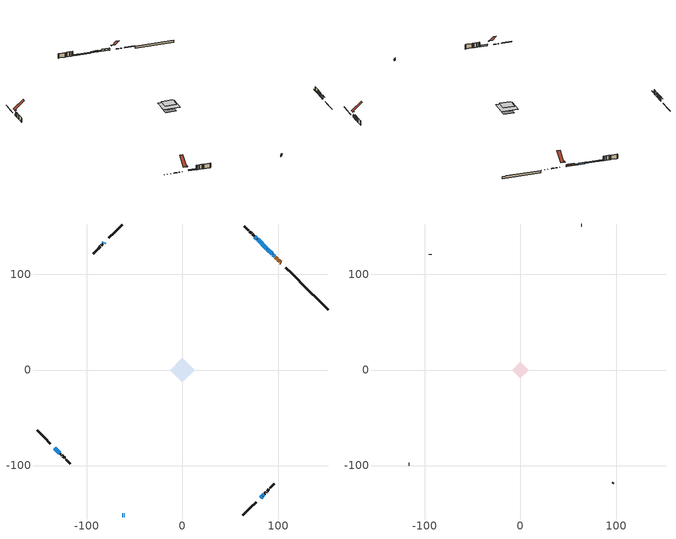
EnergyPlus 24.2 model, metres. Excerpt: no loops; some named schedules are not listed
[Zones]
conditioned space
 floor adiabatic (AdiabaticFloorConstruction): -12.71,0 0,12.71 12.71,0 0,-12.71 z3.21
 floor foundation (Slab1 construction): -8.12,0 0,8.12 8.12,0 0,-8.12 z-1.52
 floor foundation (Slab2 construction): -4.34,0 0,4.34 4.34,0 0,-4.34 z0
 wall outside (RimJoist1 construction): 63.08,-152.28 70.42,-144.94 / -152.28,-63.08 -144.94,-70.42 / -63.08,152.28 -70.42,144.94 / 122.13,93.22 114.79,100.57 z0.77:1.07
 wall outside (RimJoist2 construction): 71.08,-144.28 77.12,-138.23 / -144.28,-71.08 -138.23,-77.12 / -71.08,144.28 -77.12,138.23 / 114.13,101.22 108.09,107.27 z0.77:1.07
 wall outside (AdiabaticWallConstruction 1): 103.35,112 102.41,112.95 / 101.75,113.6 99.76,115.6 / 99.1,116.25 97.11,118.25 z0.77:2.8
 wall outside (AdiabaticWallConstruction): -63.08,-152.28 -61.96,-152.28 z0.77:2.4; 96.45,118.91 94.58,120.77 / 93.93,121.43 88.9,126.45 / 88.25,127.11 78.54,136.81 / -81.86,133.5 -82.57,132.78 / 81.86,-133.5 83.29,-132.06 / 77.89,137.47 75.73,139.63 / -133.5,-81.86 -128.48,-86.88 z0.77:1.99; -61.03,-152.28 -60.47,-152.28 z0.77:1.69; 83.95,-131.41 85.1,-130.26 z0.77:1.28
 wall outside (Wall1 construction): 85.76,-129.6 86.35,-129.01 / -127.82,-87.54 -127.23,-88.13 / -83.23,132.13 -83.82,131.53 / 75.07,140.28 74.48,140.87 z0.77:5.65
 wall outside (Wall2 construction): 87.01,-128.35 87.8,-127.56 / -126.57,-88.79 -125.78,-89.58 / -84.48,130.88 -85.27,130.08 / 73.82,141.53 73.03,142.32 z0.77:5.65
 wall outside (Wall3 construction): 88.45,-126.9 90.3,-125.06 / -125.12,-90.23 -123.28,-92.08 / -85.93,129.43 -87.77,127.58 / 72.38,142.98 70.53,144.83 z0.77:5.65
 wall outside (Wall4 construction): 90.96,-124.4 91.27,-124.08 / -122.62,-92.74 -122.3,-93.05 / -88.43,126.92 -88.75,126.61 / 69.87,145.48 69.56,145.8 z0.77:5.65
 wall outside (Wall5 construction): 91.93,-123.43 96.11,-119.25 / -121.65,-93.71 -117.47,-97.89 / -89.4,125.95 -93.58,121.77 / 68.9,146.46 64.72,150.63 z0.77:5.65
 wall foundation (FoundationWall1 construction): 122.79,92.57,-1.52 122.79,92.57,0.77 149.33,66.03,0.77 149.33,66.03,0.57 152.28,63.08,0.57 152.28,63.08,-1.52
 window (WindowConstruction 7): -63.08,-152.28 -61.96,-152.28 z0.77:2.39
 window (WindowConstruction 1): 96.45,118.91 94.59,120.77 z0.77:1.99
 window (WindowConstruction 2): 93.93,121.43 88.9,126.45 z0.77:1.99
 window (WindowConstruction 3): 88.25,127.11 78.54,136.81 z0.77:1.99
 window (WindowConstruction 4): -81.86,133.5 -82.57,132.78 z0.77:1.99
 window (WindowConstruction 5): 81.86,-133.5 83.29,-132.06 z0.77:1.99
 window (WindowConstruction 8): -61.03,-152.28 -60.47,-152.28 z0.77:1.68
 window (WindowConstruction 6): 77.89,137.47 75.73,139.62 z0.77:1.99
 window (WindowConstruction 9): 83.95,-131.41 85.1,-130.26 z0.77:1.28
 window (WindowConstruction): -133.5,-81.86 -128.48,-86.88 z0.77:1.99
 door (Door): 103.35,112 102.41,112.95 z0.77:2.8
 door (Door 1): 101.75,113.6 99.76,115.6 z0.77:2.8
 door (Door 2): 99.1,116.25 97.11,118.25 z0.77:2.8
 ceiling adiabatic (AdiabaticFloorConstruction): 0,-12.71 12.71,0 0,12.71 -12.71,0 z3.21
 roof outside (Roof2 construction): 81.2,-134.16,5.65 80.08,-133.04,6.17 79.79,-133.33,6.17 80.9,-134.45,5.65; -134.16,-81.2,5.65 -133.04,-80.08,6.17 -133.33,-79.79,6.17 -134.45,-80.9,5.65; -81.2,134.16,5.65 -80.08,133.04,6.17 -79.79,133.33,6.17 -80.9,134.45,5.65; 104.01,111.35,5.65 102.89,110.23,6.17 103.19,109.94,6.17 104.3,111.05,5.65
attic - vented
 floor to conditioned space (Floor1 construction Reversed): -8.66,0 0,8.66 8.66,0 0,-8.66 z5.65
 wall outside (Wall6 construction): 96.77,-118.59 97.1,-118.26 / -116.81,-98.55 -116.48,-98.88 / -94.24,121.11 -94.57,120.78 / 64.06,151.29 63.73,151.62 z0.77:5.65
 roof outside (Roof1 construction): 80.25,-135.11,5.65 72.66,-127.52,14.59 70.19,-129.99,14.59 77.78,-137.58,5.65; -135.11,-80.25,5.65 -127.52,-72.66,14.59 -129.99,-70.19,14.59 -137.58,-77.78,5.65; -80.25,135.11,5.65 -72.66,127.52,14.59 -70.19,129.99,14.59 -77.78,137.58,5.65; 104.96,110.4,5.65 97.37,102.81,14.59 99.84,100.34,14.59 107.43,107.93,5.65
shading: -61.35,-152.28 -63.69,-152.28 -63.69,-152.58 -61.35,-152.58 z3; 88.69,126.66 94.14,121.22 94.35,121.43 88.9,126.87 z2.29; -82.78,132.57 -81.64,133.71 -81.86,133.92 -83,132.78 z2.29; 83.5,-131.85 81.64,-133.71 81.86,-133.92 83.71,-132.06 z2.29; -59.86,-152.28 -61.64,-152.28 -61.64,-152.58 -59.86,-152.58 z2.29; 87.04,-128.32 82.01,-133.34 82.22,-133.56 87.25,-128.53 z4.02; -128.26,-87.09 -133.71,-81.64 -133.92,-81.86 -128.48,-87.3 z2.29
[Building]
Building 1: Terrain=Suburbs
[Site:Location]
Montreal Mirabel Intl AP_QC: Latitude {deg}=45.68; Longitude {deg}=-74.03; Time Zone {hr}=-5; Elevation {m}=82; Keep Site Location Information=Yes
[Site:GroundTemperature:Shallow]
0.642858, -1.75623, -1.94836, -0.80987, 3.76054, 8.30966, 12.2535, 14.7518, 14.9641, 12.9321, 9.08883, 4.67926
[Site:WaterMainsTemperature]
Calculation Method=Schedule; Temperature Schedule=mains temperature schedule
[Material] Roughness=Rough; Thermal Absorptance=0.9
Name | Thickness {m} | Conductivity {W/m-K} | Density {kg/m3} | Specific Heat {J/kg-K} | Solar Absorptance | Visible Absorptance
asphalt or fiberglass shingles | 0.00635 | 0.162714 | 1121.4 | 1465.45 | 0.84 | 0.84
ceiling loosefill ins | 0.254 | 0.0480833 | 16.02 | 1046.75 | 0.7 | 0.7
ceiling stud and cavity | 0.1397 | 0.094449 | 65.682 | 1177.47 | 0.7 | 0.7
concrete 4.0 in. | 0.1016 | 1.803125 | 2242.8 | 837.4 | 0.7 | 0.7
concrete 8.0 in. | 0.2032 | 1.803125 | 2242.8 | 837.4 | 0.7 | 0.7
door material | 0.04445 | 0.0451087 | 512.64 | 1214.23 | 0.7 | 0.7
exterior vertical ins | 0.0460229 | 0.029427 | 32.04 | 1214.23 | 0.7 | 0.7
floor covering | 0.0127 | 0.0433444 | 54.468 | 1339.84 | 0.6 | 0.6
floor rigid ins; wall rigid ins 1 | 0.512978 | 0.029427 | 32.04 | 1214.23 | 0.7 | 0.7
floor stud and cavity | 0.1397 | 1.75129 | 37.0049 | 1207.88 | 0.7 | 0.7
furniture material conditioned space 1 | 0.1524 | 0.115458 | 640.8 | 1214.23 | 0.6 | 0.6
gypsum board | 0.0127 | 0.160291 | 801 | 837.4 | 0.6 | 0.6
gypsum board 1 | 0.0127 | 0.160291 | 801 | 837.4 | 0.7 | 0.7
osb sheathing 0.5 in. | 0.0127 | 0.115458 | 512.64 | 1214.23 | 0.7 | 0.7
osb sheathing 0.75 in. | 0.01905 | 0.115458 | 512.64 | 1214.23 | 0.7 | 0.7
osb sheathing 2.0 in. | 0.0508 | 0.115458 | 512.64 | 1214.23 | 0.7 | 0.7
rim joist rigid ins; roof rigid ins; wall rigid ins | 0.051816 | 0.029427 | 32.04 | 1214.23 | 0.7 | 0.7
rim joist stud and cavity | 0.0508 | 0.0409464 | 125.044 | 1163.47 | 0.6 | 0.6
roof stud and cavity | 0.2032 | 0.21865 | 78.34581 | 1123.46 | 0.7 | 0.7
wall stud and cavity | 0.1397 | 0.128173 | 139.0536 | 1170.24 | 0.7 | 0.7
wall stud and cavity 1 | 0.1397 | 0.179908 | 139.0536 | 1170.24 | 0.7 | 0.7
wall stud and cavity 2 | 0.1397 | 0.172103 | 139.0536 | 1170.24 | 0.7 | 0.7
wall stud and cavity 3 | 0.1397 | 0.197854 | 139.0536 | 1170.24 | 0.7 | 0.7
wall stud and cavity 4 | 0.1397 | 0.175142 | 139.0536 | 1170.24 | 0.7 | 0.7
wall stud and cavity 5 | 0.0889 | 6.1454 | 50.32683 | 1063.81 | 0.6 | 0.6
wall stud and cavity 6 | 0.0889 | 0.380278 | 52.3479 | 1209.89 | 0.7 | 0.7
wall stud and cavity 7 | 0.0889 | 0.391764 | 83.0341 | 1211.67 | 0.7 | 0.7
wood siding | 0.0254 | 0.102417 | 544.68 | 1172.36 | 0 | 0
wood siding 1 | 0.00254 | 0.102417 | 544.68 | 1172.36 | 0 | 0
wood siding 2; wood siding 3; wood siding 4 | 0.0254 | 0.102417 | 544.68 | 1172.36 | 0.7 | 0.7
[WindowMaterial:SimpleGlazingSystem]
Name | U-Factor {W/m2-K} | Solar Heat Gain Coefficient
WindowMaterial | 2.94518 | 0.59
WindowMaterial 1 | 4.301085 | 0.68
WindowMaterial 2 | 2.918492 | 0.67
WindowMaterial 3 | 2.96903 | 0.62
WindowMaterial 4 | 3.04227 | 0.45
WindowMaterial 5 | 5.69447 | 0.6
[Construction]
AdiabaticFloorConstruction: floor stud and cavity, floor rigid ins, osb sheathing 0.75 in., floor covering
AdiabaticWallConstruction: wood siding 3, wall rigid ins 1, wall stud and cavity 6, gypsum board
AdiabaticWallConstruction 1: wood siding 4, wall rigid ins 1, wall stud and cavity 6, gypsum board
Door; Door 1; Door 2: door material
Floor1 construction Reversed: gypsum board, ceiling stud and cavity, ceiling loosefill ins
FoundationWall1 construction: concrete 8.0 in., gypsum board 1
furniture construction conditioned space 1: furniture material conditioned space 1
PartitionWallConstruction: gypsum board, wall stud and cavity 7, gypsum board
RimJoist1 construction; RimJoist2 construction: wood siding 2, rim joist rigid ins, osb sheathing 2.0 in., rim joist stud and cavity
Roof1 construction: asphalt or fiberglass shingles
Roof2 construction: asphalt or fiberglass shingles, roof rigid ins, osb sheathing 0.75 in., roof stud and cavity, gypsum board
Slab1 construction; Slab2 construction: concrete 4.0 in.
Wall1 construction: wood siding, wall rigid ins, osb sheathing 0.5 in., wall stud and cavity, gypsum board
Wall2 construction: wood siding, wall rigid ins, osb sheathing 0.5 in., wall stud and cavity 1, gypsum board
Wall3 construction: wood siding, wall rigid ins, osb sheathing 0.5 in., wall stud and cavity 2, gypsum board
Wall4 construction: wood siding, wall rigid ins, osb sheathing 0.5 in., wall stud and cavity 3, gypsum board
Wall5 construction: wood siding, wall rigid ins, osb sheathing 0.5 in., wall stud and cavity 4, gypsum board
Wall6 construction: wood siding 1, wall stud and cavity 5
WindowConstruction; WindowConstruction 2; WindowConstruction 4; WindowConstruction 5: WindowMaterial
WindowConstruction 1: WindowMaterial 1
WindowConstruction 3; WindowConstruction 6: WindowMaterial 2
WindowConstruction 7: WindowMaterial 3
WindowConstruction 8: WindowMaterial 4
WindowConstruction 9: WindowMaterial 5
[Zone] Multiplier=1; Part of Total Floor Area=Yes
Name | Volume {m3}
attic - vented | 195.937
conditioned space | 1137.2
[Space]
Name | Zone | Volume {m3}
attic - vented 1 | attic - vented | 195.937
conditioned space 1 | conditioned space | 1137.2
[ZoneInfiltration:EffectiveLeakageArea]
infil attic - vented 1: Zone or Space=attic - vented 1; Schedule=Always On Discrete; Effective Air Leakage Area {cm2}=6921.23; Stack Coefficient=0.000961099; Wind Coefficient=2.09462e-05
[ZoneMixing]
whole house fan mix: Zone or Space=attic - vented; Schedule=Always On Continuous; Design Flow Rate Calculation Method=Flow/Zone; Design Flow Rate {m3/s}=0; Source Zone or Space=conditioned space
[SurfaceProperty:ExposedFoundationPerimeter] Exposed Perimeter Calculation Method=TotalExposedPerimeter
Name | Total Exposed Perimeter {m}
Slab1 | 41.706
Slab2 | 14.097
[InternalMass] Zone or ZoneList=conditioned space; Space or SpaceList=conditioned space 1
Name | Construction | Surface Area {m2}
furniture mass conditioned space 1 | furniture construction conditioned space 1 | 196.982
partition wall mass | PartitionWallConstruction | 492.456
[Lights]
interior lighting: Zone or ZoneList or Space or SpaceList=conditioned space 1; Schedule=interior lighting schedule; Design Level Calculation Method=LightingLevel; Lighting Level {W}=343.2; Return Air Fraction=0; Fraction Radiant=0.6; Fraction Visible=0.2; Fraction Replaceable=1
[People]
occupants: Zone or ZoneList or Space or SpaceList=conditioned space 1; Number of People Schedule=occupants schedule; Number of People Calculation Method=People; Number of People=3; Fraction Radiant=0.314171; Sensible Heat Fraction=0.56303; Activity Level Schedule=occupants activity schedule; Carbon Dioxide Generation Rate {m3/s-W}=0; Enable ASHRAE 55 Comfort Warnings=No; Mean Radiant Temperature Calculation Type=EnclosureAveraged
[ElectricEquipment] Zone or ZoneList or Space or SpaceList=conditioned space 1; Design Level Calculation Method=EquipmentLevel
Name | Schedule | Design Level {W} | Fraction Latent | Fraction Radiant | Fraction Lost
clothes dryer | clothes dryer schedule | 140.772 | 0.015 | 0.081 | 0.85
clothes washer | clothes washer schedule | 32.1985 | 0.03 | 0.162 | 0.7
cooking range | cooking range schedule | 215.147 | 0.08 | 0.432 | 0.2
dishwasher | dishwasher schedule | 66.8632 | 0.3 | 0.18 | 0.4
fridge | fridge schedule | 72.9452 | 0 | 0.6 | 0
mech vent house fan | mech vent house fan schedule | 0 | 0 | 0 | 1
mech vent house fan cfis | mech vent house fan cfis schedule | 0 | 0 | 0 | 0
misc plug loads | misc plug loads schedule | 494.7 | 0.045 | 0.513 | 0.1
whole house fan | Always On Discrete | 0 | 0 | 0 | 1
[OtherEquipment] Zone or ZoneList or Space or SpaceList=conditioned space 1; Design Level Calculation Method=EquipmentLevel
Name | Fuel Type | Schedule | Design Level {W} | Fraction Latent | Fraction Radiant | Fraction Lost
clothes dryer 1 | Electricity | clothes dryer schedule | 0 | 0.015 | 0.081 | 0.85
cooking range 1 | Electricity | cooking range schedule | 0 | 0.08 | 0.432 | 0.2
general water use latent | None | general water use schedule | 62.594 | 1 | 0 | 0
general water use sensible | None | general water use schedule | -61.6891 | 0 | 0.6 | 0
mech vent house fan latent load | None | Always On Discrete | 0 | 1 | 0 | 0
mech vent house fan sensible load | None | Always On Discrete | 0 | 0 | 0 | 0
water heater energy adjustment1 | Electricity | Always On Discrete | 0.01 | 0 | 0 | 1
[ZoneInfiltration:DesignFlowRate] Zone or ZoneList or Space or SpaceList=conditioned space 1; Schedule=Always On Discrete; Design Flow Rate Calculation Method=Flow/Zone; Design Flow Rate {m3/s}=0
infil flow; natural vent flow; whole house fan flow
[Foundation:Kiva] Initial Indoor Air Temperature {C}=21; Wall Depth Below Slab {m}=0.2032
Name | Wall Height Above Grade {m} | Custom Block Material Name 1 | Custom Block Depth 1 {m} | Custom Block X Position 1 {m} | Custom Block Z Position 1 {m}
Foundation Kiva 1 | 0.769986 | exterior vertical ins | 2.28999 | 0.2159 | 0
Foundation Kiva 2 | 0.1016
[Foundation:Kiva:Settings]
Soil Conductivity {W/m-K}=0.849921; Soil Density {kg/m3}=1842.3; Soil Specific Heat {J/kg-K}=418.7; Ground Solar Absorptivity=0.9; Ground Thermal Absorptivity=0.9; Ground Surface Roughness {m}=0.03; Far-Field Width {m}=40; Deep-Ground Boundary Condition=ZeroFlux; Deep-Ground Depth {m}=40; Minimum Cell Dimension {m}=0.2; Maximum Cell Growth Coefficient=3; Simulation Timestep=Timestep
[Exterior:Lights]
exterior lighting: Schedule=exterior lighting schedule; Design Level {W}=75.6
[Schedule:Constant]
Name | Hourly Value
Always On Continuous; mech vent house fan schedule; mech vent house fan cfis schedule; Always On Discrete | 1
occupants activity schedule | 117.228
fridge schedule | 0
[Schedule:Week:Daily]
interior lighting schedule Week Rule - Jan1-Jan27: interior lighting schedule day, interior lighting schedule day, interior lighting schedule day, interior lighting schedule day, interior lighting schedule day, interior lighting schedule day, interior lighting schedule day, interior lighting schedule default day, interior lighting schedule default day, interior lighting schedule default day, interior lighting schedule default day, interior lighting schedule default day
interior lighting schedule Week Rule - Jan28-Feb3: interior lighting schedule day, interior lighting schedule day, interior lighting schedule day, interior lighting schedule day, interior lighting schedule day 1, interior lighting schedule day 1, interior lighting schedule day 1, interior lighting schedule default day, interior lighting schedule default day, interior lighting schedule default day, interior lighting schedule default day, interior lighting schedule default day
interior lighting schedule Week Rule - Feb4-Feb24: interior lighting schedule day 1, interior lighting schedule day 1, interior lighting schedule day 1, interior lighting schedule day 1, interior lighting schedule day 1, interior lighting schedule day 1, interior lighting schedule day 1, interior lighting schedule default day, interior lighting schedule default day, interior lighting schedule default day, interior lighting schedule default day, interior lighting schedule default day
interior lighting schedule Week Rule - Feb25-Mar3: interior lighting schedule day 1, interior lighting schedule day 1, interior lighting schedule day 1, interior lighting schedule day 1, interior lighting schedule day 2, interior lighting schedule day 2, interior lighting schedule day 2, interior lighting schedule default day, interior lighting schedule default day, interior lighting schedule default day, interior lighting schedule default day, interior lighting schedule default day
interior lighting schedule Week Rule - Mar4-Mar31: interior lighting schedule day 2, interior lighting schedule day 2, interior lighting schedule day 2, interior lighting schedule day 2, interior lighting schedule day 2, interior lighting schedule day 2, interior lighting schedule day 2, interior lighting schedule default day, interior lighting schedule default day, interior lighting schedule default day, interior lighting schedule default day, interior lighting schedule default day
interior lighting schedule Week Rule - Apr1-Apr28: interior lighting schedule day 3, interior lighting schedule day 3, interior lighting schedule day 3, interior lighting schedule day 3, interior lighting schedule day 3, interior lighting schedule day 3, interior lighting schedule day 3, interior lighting schedule default day, interior lighting schedule default day, interior lighting schedule default day, interior lighting schedule default day, interior lighting schedule default day
interior lighting schedule Week Rule - Apr29-May5: interior lighting schedule day 3, interior lighting schedule day 3, interior lighting schedule day 4, interior lighting schedule day 4, interior lighting schedule day 4, interior lighting schedule day 4, interior lighting schedule day 4, interior lighting schedule default day, interior lighting schedule default day, interior lighting schedule default day, interior lighting schedule default day, interior lighting schedule default day
interior lighting schedule Week Rule - May6-May26: interior lighting schedule day 4, interior lighting schedule day 4, interior lighting schedule day 4, interior lighting schedule day 4, interior lighting schedule day 4, interior lighting schedule day 4, interior lighting schedule day 4, interior lighting schedule default day, interior lighting schedule default day, interior lighting schedule default day, interior lighting schedule default day, interior lighting schedule default day
interior lighting schedule Week Rule - May27-Jun2: interior lighting schedule day 4, interior lighting schedule day 4, interior lighting schedule day 4, interior lighting schedule day 4, interior lighting schedule day 4, interior lighting schedule day 5, interior lighting schedule day 5, interior lighting schedule default day, interior lighting schedule default day, interior lighting schedule default day, interior lighting schedule default day, interior lighting schedule default day
interior lighting schedule Week Rule - Jun3-Jun30: interior lighting schedule day 5, interior lighting schedule day 5, interior lighting schedule day 5, interior lighting schedule day 5, interior lighting schedule day 5, interior lighting schedule day 5, interior lighting schedule day 5, interior lighting schedule default day, interior lighting schedule default day, interior lighting schedule default day, interior lighting schedule default day, interior lighting schedule default day
interior lighting schedule Week Rule - Jul1-Jul28: interior lighting schedule day 6, interior lighting schedule day 6, interior lighting schedule day 6, interior lighting schedule day 6, interior lighting schedule day 6, interior lighting schedule day 6, interior lighting schedule day 6, interior lighting schedule default day, interior lighting schedule default day, interior lighting schedule default day, interior lighting schedule default day, interior lighting schedule default day
interior lighting schedule Week Rule - Jul29-Aug4: interior lighting schedule day 6, interior lighting schedule day 6, interior lighting schedule day 6, interior lighting schedule day 7, interior lighting schedule day 7, interior lighting schedule day 7, interior lighting schedule day 7, interior lighting schedule default day, interior lighting schedule default day, interior lighting schedule default day, interior lighting schedule default day, interior lighting schedule default day
interior lighting schedule Week Rule - Aug5-Aug25: interior lighting schedule day 7, interior lighting schedule day 7, interior lighting schedule day 7, interior lighting schedule day 7, interior lighting schedule day 7, interior lighting schedule day 7, interior lighting schedule day 7, interior lighting schedule default day, interior lighting schedule default day, interior lighting schedule default day, interior lighting schedule default day, interior lighting schedule default day
interior lighting schedule Week Rule - Aug26-Sep1: interior lighting schedule day 7, interior lighting schedule day 7, interior lighting schedule day 7, interior lighting schedule day 7, interior lighting schedule day 7, interior lighting schedule day 7, interior lighting schedule day 8, interior lighting schedule default day, interior lighting schedule default day, interior lighting schedule default day, interior lighting schedule default day, interior lighting schedule default day
interior lighting schedule Week Rule - Sep2-Sep29: interior lighting schedule day 8, interior lighting schedule day 8, interior lighting schedule day 8, interior lighting schedule day 8, interior lighting schedule day 8, interior lighting schedule day 8, interior lighting schedule day 8, interior lighting schedule default day, interior lighting schedule default day, interior lighting schedule default day, interior lighting schedule default day, interior lighting schedule default day
interior lighting schedule Week Rule - Sep30-Oct6: interior lighting schedule day 8, interior lighting schedule day 9, interior lighting schedule day 9, interior lighting schedule day 9, interior lighting schedule day 9, interior lighting schedule day 9, interior lighting schedule day 9, interior lighting schedule default day, interior lighting schedule default day, interior lighting schedule default day, interior lighting schedule default day, interior lighting schedule default day
interior lighting schedule Week Rule - Oct7-Oct27: interior lighting schedule day 9, interior lighting schedule day 9, interior lighting schedule day 9, interior lighting schedule day 9, interior lighting schedule day 9, interior lighting schedule day 9, interior lighting schedule day 9, interior lighting schedule default day, interior lighting schedule default day, interior lighting schedule default day, interior lighting schedule default day, interior lighting schedule default day
interior lighting schedule Week Rule - Oct28-Nov3: interior lighting schedule day 9, interior lighting schedule day 9, interior lighting schedule day 9, interior lighting schedule day 9, interior lighting schedule day 10, interior lighting schedule day 10, interior lighting schedule day 10, interior lighting schedule default day, interior lighting schedule default day, interior lighting schedule default day, interior lighting schedule default day, interior lighting schedule default day
interior lighting schedule Week Rule - Nov4-Nov24: interior lighting schedule day 10, interior lighting schedule day 10, interior lighting schedule day 10, interior lighting schedule day 10, interior lighting schedule day 10, interior lighting schedule day 10, interior lighting schedule day 10, interior lighting schedule default day, interior lighting schedule default day, interior lighting schedule default day, interior lighting schedule default day, interior lighting schedule default day
interior lighting schedule Week Rule - Nov25-Dec1: interior lighting schedule day 10, interior lighting schedule day 10, interior lighting schedule day 10, interior lighting schedule day 10, interior lighting schedule day 10, interior lighting schedule day 10, interior lighting schedule day 11, interior lighting schedule default day, interior lighting schedule default day, interior lighting schedule default day, interior lighting schedule default day, interior lighting schedule default day
interior lighting schedule Week Rule - Dec2-Dec31: interior lighting schedule day 11, interior lighting schedule day 11, interior lighting schedule day 11, interior lighting schedule day 11, interior lighting schedule day 11, interior lighting schedule day 11, interior lighting schedule day 11, interior lighting schedule default day, interior lighting schedule default day, interior lighting schedule default day, interior lighting schedule default day, interior lighting schedule default day
occupants schedule Week Rule - Jan1-Dec31: occupants schedule day, occupants schedule day, occupants schedule day, occupants schedule day, occupants schedule day, occupants schedule day, occupants schedule day, occupants schedule default day, occupants schedule default day, occupants schedule default day, occupants schedule default day, occupants schedule default day
clothes dryer schedule Week Rule - Jan1-Dec31: clothes dryer schedule day, clothes dryer schedule day, clothes dryer schedule day, clothes dryer schedule day, clothes dryer schedule day, clothes dryer schedule day, clothes dryer schedule day, clothes dryer schedule default day, clothes dryer schedule default day, clothes dryer schedule default day, clothes dryer schedule default day, clothes dryer schedule default day
clothes washer schedule Week Rule - Jan1-Dec31: clothes washer schedule day, clothes washer schedule day, clothes washer schedule day, clothes washer schedule day, clothes washer schedule day, clothes washer schedule day, clothes washer schedule day, clothes washer schedule default day, clothes washer schedule default day, clothes washer schedule default day, clothes washer schedule default day, clothes washer schedule default day
cooking range schedule Week Rule - Jan1-Dec31: cooking range schedule day, cooking range schedule day, cooking range schedule day, cooking range schedule day, cooking range schedule day, cooking range schedule day, cooking range schedule day, cooking range schedule default day, cooking range schedule default day, cooking range schedule default day, cooking range schedule default day, cooking range schedule default day
dishwasher schedule Week Rule - Jan1-Dec31: dishwasher schedule day, dishwasher schedule day, dishwasher schedule day, dishwasher schedule day, dishwasher schedule day, dishwasher schedule day, dishwasher schedule day, dishwasher schedule default day, dishwasher schedule default day, dishwasher schedule default day, dishwasher schedule default day, dishwasher schedule default day
misc plug loads schedule Week Rule - Jan1-Dec31: misc plug loads schedule day, misc plug loads schedule day, misc plug loads schedule day, misc plug loads schedule day, misc plug loads schedule day, misc plug loads schedule day, misc plug loads schedule day, misc plug loads schedule default day, misc plug loads schedule default day, misc plug loads schedule default day, misc plug loads schedule default day, misc plug loads schedule default day
general water use schedule Week Rule - Jan1-Dec31: general water use schedule day, general water use schedule day, general water use schedule day, general water use schedule day, general water use schedule day, general water use schedule day, general water use schedule day, general water use schedule default day, general water use schedule default day, general water use schedule default day, general water use schedule default day, general water use schedule default day
exterior lighting schedule Week Rule - Jan1-Jan27: exterior lighting schedule day, exterior lighting schedule day, exterior lighting schedule day, exterior lighting schedule day, exterior lighting schedule day, exterior lighting schedule day, exterior lighting schedule day, exterior lighting schedule default day, exterior lighting schedule default day, exterior lighting schedule default day, exterior lighting schedule default day, exterior lighting schedule default day
exterior lighting schedule Week Rule - Jan28-Feb3: exterior lighting schedule day, exterior lighting schedule day, exterior lighting schedule day, exterior lighting schedule day, exterior lighting schedule day 1, exterior lighting schedule day 1, exterior lighting schedule day 1, exterior lighting schedule default day, exterior lighting schedule default day, exterior lighting schedule default day, exterior lighting schedule default day, exterior lighting schedule default day
exterior lighting schedule Week Rule - Feb4-Feb24: exterior lighting schedule day 1, exterior lighting schedule day 1, exterior lighting schedule day 1, exterior lighting schedule day 1, exterior lighting schedule day 1, exterior lighting schedule day 1, exterior lighting schedule day 1, exterior lighting schedule default day, exterior lighting schedule default day, exterior lighting schedule default day, exterior lighting schedule default day, exterior lighting schedule default day
exterior lighting schedule Week Rule - Feb25-Mar3: exterior lighting schedule day 1, exterior lighting schedule day 1, exterior lighting schedule day 1, exterior lighting schedule day 1, exterior lighting schedule day 2, exterior lighting schedule day 2, exterior lighting schedule day 2, exterior lighting schedule default day, exterior lighting schedule default day, exterior lighting schedule default day, exterior lighting schedule default day, exterior lighting schedule default day
exterior lighting schedule Week Rule - Mar4-Mar31: exterior lighting schedule day 2, exterior lighting schedule day 2, exterior lighting schedule day 2, exterior lighting schedule day 2, exterior lighting schedule day 2, exterior lighting schedule day 2, exterior lighting schedule day 2, exterior lighting schedule default day, exterior lighting schedule default day, exterior lighting schedule default day, exterior lighting schedule default day, exterior lighting schedule default day
exterior lighting schedule Week Rule - Apr1-Apr28: exterior lighting schedule day 3, exterior lighting schedule day 3, exterior lighting schedule day 3, exterior lighting schedule day 3, exterior lighting schedule day 3, exterior lighting schedule day 3, exterior lighting schedule day 3, exterior lighting schedule default day, exterior lighting schedule default day, exterior lighting schedule default day, exterior lighting schedule default day, exterior lighting schedule default day
exterior lighting schedule Week Rule - Apr29-May5: exterior lighting schedule day 3, exterior lighting schedule day 3, exterior lighting schedule day 4, exterior lighting schedule day 4, exterior lighting schedule day 4, exterior lighting schedule day 4, exterior lighting schedule day 4, exterior lighting schedule default day, exterior lighting schedule default day, exterior lighting schedule default day, exterior lighting schedule default day, exterior lighting schedule default day
exterior lighting schedule Week Rule - May6-May26: exterior lighting schedule day 4, exterior lighting schedule day 4, exterior lighting schedule day 4, exterior lighting schedule day 4, exterior lighting schedule day 4, exterior lighting schedule day 4, exterior lighting schedule day 4, exterior lighting schedule default day, exterior lighting schedule default day, exterior lighting schedule default day, exterior lighting schedule default day, exterior lighting schedule default day
exterior lighting schedule Week Rule - May27-Jun2: exterior lighting schedule day 4, exterior lighting schedule day 4, exterior lighting schedule day 4, exterior lighting schedule day 4, exterior lighting schedule day 4, exterior lighting schedule day 5, exterior lighting schedule day 5, exterior lighting schedule default day, exterior lighting schedule default day, exterior lighting schedule default day, exterior lighting schedule default day, exterior lighting schedule default day
exterior lighting schedule Week Rule - Jun3-Jun30: exterior lighting schedule day 5, exterior lighting schedule day 5, exterior lighting schedule day 5, exterior lighting schedule day 5, exterior lighting schedule day 5, exterior lighting schedule day 5, exterior lighting schedule day 5, exterior lighting schedule default day, exterior lighting schedule default day, exterior lighting schedule default day, exterior lighting schedule default day, exterior lighting schedule default day
exterior lighting schedule Week Rule - Jul1-Jul28: exterior lighting schedule day 6, exterior lighting schedule day 6, exterior lighting schedule day 6, exterior lighting schedule day 6, exterior lighting schedule day 6, exterior lighting schedule day 6, exterior lighting schedule day 6, exterior lighting schedule default day, exterior lighting schedule default day, exterior lighting schedule default day, exterior lighting schedule default day, exterior lighting schedule default day
exterior lighting schedule Week Rule - Jul29-Aug4: exterior lighting schedule day 6, exterior lighting schedule day 6, exterior lighting schedule day 6, exterior lighting schedule day 7, exterior lighting schedule day 7, exterior lighting schedule day 7, exterior lighting schedule day 7, exterior lighting schedule default day, exterior lighting schedule default day, exterior lighting schedule default day, exterior lighting schedule default day, exterior lighting schedule default day
exterior lighting schedule Week Rule - Aug5-Aug25: exterior lighting schedule day 7, exterior lighting schedule day 7, exterior lighting schedule day 7, exterior lighting schedule day 7, exterior lighting schedule day 7, exterior lighting schedule day 7, exterior lighting schedule day 7, exterior lighting schedule default day, exterior lighting schedule default day, exterior lighting schedule default day, exterior lighting schedule default day, exterior lighting schedule default day
exterior lighting schedule Week Rule - Aug26-Sep1: exterior lighting schedule day 7, exterior lighting schedule day 7, exterior lighting schedule day 7, exterior lighting schedule day 7, exterior lighting schedule day 7, exterior lighting schedule day 7, exterior lighting schedule day 8, exterior lighting schedule default day, exterior lighting schedule default day, exterior lighting schedule default day, exterior lighting schedule default day, exterior lighting schedule default day
exterior lighting schedule Week Rule - Sep2-Sep29: exterior lighting schedule day 8, exterior lighting schedule day 8, exterior lighting schedule day 8, exterior lighting schedule day 8, exterior lighting schedule day 8, exterior lighting schedule day 8, exterior lighting schedule day 8, exterior lighting schedule default day, exterior lighting schedule default day, exterior lighting schedule default day, exterior lighting schedule default day, exterior lighting schedule default day
exterior lighting schedule Week Rule - Sep30-Oct6: exterior lighting schedule day 8, exterior lighting schedule day 9, exterior lighting schedule day 9, exterior lighting schedule day 9, exterior lighting schedule day 9, exterior lighting schedule day 9, exterior lighting schedule day 9, exterior lighting schedule default day, exterior lighting schedule default day, exterior lighting schedule default day, exterior lighting schedule default day, exterior lighting schedule default day
exterior lighting schedule Week Rule - Oct7-Oct27: exterior lighting schedule day 9, exterior lighting schedule day 9, exterior lighting schedule day 9, exterior lighting schedule day 9, exterior lighting schedule day 9, exterior lighting schedule day 9, exterior lighting schedule day 9, exterior lighting schedule default day, exterior lighting schedule default day, exterior lighting schedule default day, exterior lighting schedule default day, exterior lighting schedule default day
exterior lighting schedule Week Rule - Oct28-Nov3: exterior lighting schedule day 9, exterior lighting schedule day 9, exterior lighting schedule day 9, exterior lighting schedule day 9, exterior lighting schedule day 10, exterior lighting schedule day 10, exterior lighting schedule day 10, exterior lighting schedule default day, exterior lighting schedule default day, exterior lighting schedule default day, exterior lighting schedule default day, exterior lighting schedule default day
[Schedule:Year]
interior lighting schedule: interior lighting schedule Week Rule - Jan1-Jan27, 1, 1, 1, 27, interior lighting schedule Week Rule - Jan28-Feb3, 1, 28, 2, 3, interior lighting schedule Week Rule - Feb4-Feb24, 2, 4, 2, 24, interior lighting schedule Week Rule - Feb25-Mar3, 2, 25, 3, 3, interior lighting schedule Week Rule - Mar4-Mar31, 3, 4, 3, 31, interior lighting schedule Week Rule - Apr1-Apr28, 4, 1, 4, 28, interior lighting schedule Week Rule - Apr29-May5, 4, 29, 5, 5, interior lighting schedule Week Rule - May6-May26, 5, 6, 5, 26, interior lighting schedule Week Rule - May27-Jun2, 5, 27, 6, 2, interior lighting schedule Week Rule - Jun3-Jun30, 6, 3, 6, 30, interior lighting schedule Week Rule - Jul1-Jul28, 7, 1, 7, 28, interior lighting schedule Week Rule - Jul29-Aug4, 7, 29, 8, 4, interior lighting schedule Week Rule - Aug5-Aug25, 8, 5, 8, 25, interior lighting schedule Week Rule - Aug26-Sep1, 8, 26, 9, 1, interior lighting schedule Week Rule - Sep2-Sep29, 9, 2, 9, 29, interior lighting schedule Week Rule - Sep30-Oct6, 9, 30, 10, 6, interior lighting schedule Week Rule - Oct7-Oct27, 10, 7, 10, 27, interior lighting schedule Week Rule - Oct28-Nov3, 10, 28, 11, 3, interior lighting schedule Week Rule - Nov4-Nov24, 11, 4, 11, 24, interior lighting schedule Week Rule - Nov25-Dec1, 11, 25, 12, 1, interior lighting schedule Week Rule - Dec2-Dec31, 12, 2, 12, 31
occupants schedule: occupants schedule Week Rule - Jan1-Dec31, 1, 1, 12, 31
clothes dryer schedule: clothes dryer schedule Week Rule - Jan1-Dec31, 1, 1, 12, 31
clothes washer schedule: clothes washer schedule Week Rule - Jan1-Dec31, 1, 1, 12, 31
cooking range schedule: cooking range schedule Week Rule - Jan1-Dec31, 1, 1, 12, 31
dishwasher schedule: dishwasher schedule Week Rule - Jan1-Dec31, 1, 1, 12, 31
misc plug loads schedule: misc plug loads schedule Week Rule - Jan1-Dec31, 1, 1, 12, 31
general water use schedule: general water use schedule Week Rule - Jan1-Dec31, 1, 1, 12, 31
exterior lighting schedule: exterior lighting schedule Week Rule - Jan1-Jan27, 1, 1, 1, 27, exterior lighting schedule Week Rule - Jan28-Feb3, 1, 28, 2, 3, exterior lighting schedule Week Rule - Feb4-Feb24, 2, 4, 2, 24, exterior lighting schedule Week Rule - Feb25-Mar3, 2, 25, 3, 3, exterior lighting schedule Week Rule - Mar4-Mar31, 3, 4, 3, 31, exterior lighting schedule Week Rule - Apr1-Apr28, 4, 1, 4, 28, exterior lighting schedule Week Rule - Apr29-May5, 4, 29, 5, 5, exterior lighting schedule Week Rule - May6-May26, 5, 6, 5, 26, exterior lighting schedule Week Rule - May27-Jun2, 5, 27, 6, 2, exterior lighting schedule Week Rule - Jun3-Jun30, 6, 3, 6, 30, exterior lighting schedule Week Rule - Jul1-Jul28, 7, 1, 7, 28, exterior lighting schedule Week Rule - Jul29-Aug4, 7, 29, 8, 4, exterior lighting schedule Week Rule - Aug5-Aug25, 8, 5, 8, 25, exterior lighting schedule Week Rule - Aug26-Sep1, 8, 26, 9, 1, exterior lighting schedule Week Rule - Sep2-Sep29, 9, 2, 9, 29, exterior lighting schedule Week Rule - Sep30-Oct6, 9, 30, 10, 6, exterior lighting schedule Week Rule - Oct7-Oct27, 10, 7, 10, 27, exterior lighting schedule Week Rule - Oct28-Nov3, 10, 28, 11, 3, exterior lighting schedule Week Rule - Nov4-Nov24, 11, 4, 11, 24, exterior lighting schedule Week Rule - Nov25-Dec1, 11, 25, 12, 1, exterior lighting schedule Week Rule - Dec2-Dec31, 12, 2, 12, 31
[Schedule:Compact]
mains temperature schedule: Through: 01/01, For: AllDays, Until: 24:00, 5.61444, Through: 01/02, For: AllDays, Until: 24:00, 5.535, Through: 01/03, For: AllDays, Until: 24:00, 5.45667, Through: 01/04, For: AllDays, Until: 24:00, 5.37944, Through: 01/05, For: AllDays, Until: 24:00, 5.30333, Through: 01/06, For: AllDays, Until: 24:00, 5.22889, Through: 01/07, For: AllDays, Until: 24:00, 5.15611, Through: 01/08, For: AllDays, Until: 24:00, 5.08389, Through: 01/09, For: AllDays, Until: 24:00, 5.01333, Through: 01/10, For: AllDays, Until: 24:00, 4.94444, Through: 01/11, For: AllDays, Until: 24:00, 4.87667, Through: 01/12, For: AllDays, Until: 24:00, 4.81056, Through: 01/13, For: AllDays, Until: 24:00, 4.74556, Through: 01/14, For: AllDays, Until: 24:00, 4.68222, Through: 01/15, For: AllDays, Until: 24:00, 4.62056, Through: 01/16, For: AllDays, Until: 24:00, 4.56, Through: 01/17, For: AllDays, Until: 24:00, 4.50111, Through: 01/18, For: AllDays, Until: 24:00, 4.44389, Through: 01/19, For: AllDays, Until: 24:00, 4.38778, Through: 01/20, For: AllDays, Until: 24:00, 4.33389, Through: 01/21, For: AllDays, Until: 24:00, 4.28111, Through: 01/22, For: AllDays, Until: 24:00, 4.23, Through: 01/23, For: AllDays, Until: 24:00, 4.18056, Through: 01/24, For: AllDays, Until: 24:00, 4.13278, Through: 01/25, For: AllDays, Until: 24:00, 4.08667, Through: 01/26, For: AllDays, Until: 24:00, 4.04222, Through: 01/27, For: AllDays, Until: 24:00, 3.99944, Through: 01/28, For: AllDays, Until: 24:00, 3.95833, Through: 01/29, For: AllDays, Until: 24:00, 3.91889, Through: 01/30, For: AllDays, Until: 24:00, 3.88111, Through: 01/31, For: AllDays, Until: 24:00, 3.845, Through: 02/01, For: AllDays, Until: 24:00, 3.81056, Through: 02/02, For: AllDays, Until: 24:00, 3.77778, Through: 02/03, For: AllDays, Until: 24:00, 3.74722, Through: 02/04, For: AllDays, Until: 24:00, 3.71833, Through: 02/05, For: AllDays, Until: 24:00, 3.69056, Through: 02/06, For: AllDays, Until: 24:00, 3.66556, Through: 02/07, For: AllDays, Until: 24:00, 3.64167, Through: 02/08, For: AllDays, Until: 24:00, 3.61944, Through: 02/09, For: AllDays, Until: 24:00, 3.59944, Through: 02/10, For: AllDays, Until: 24:00, 3.58111, Through: 02/11, For: AllDays, Until: 24:00, 3.56444, Through: 02/12, For: AllDays, Until: 24:00, 3.55, Through: 02/13, For: AllDays, Until: 24:00, 3.53667, Through: 02/14, For: AllDays, Until: 24:00, 3.52556, Through: 02/15, For: AllDays, Until: 24:00, 3.51667, Through: 02/16, For: AllDays, Until: 24:00, 3.50889, Through: 02/17, For: AllDays, Until: 24:00, 3.50333, Through: 02/18, For: AllDays, Until: 24:00, 3.49944, Through: 02/19, For: AllDays, Until: 24:00, 3.49778, Through: 02/20, For: AllDays, Until: 24:00, 3.49778, Through: 02/21, For: AllDays, Until: 24:00, 3.49944, Through: 02/22, For: AllDays, Until: 24:00, 3.50278, Through: 02/23, For: AllDays, Until: 24:00, 3.50833, Through: 02/24, For: AllDays, Until: 24:00, 3.515, Through: 02/25, For: AllDays, Until: 24:00, 3.52444, Through: 02/26, For: AllDays, Until: 24:00, 3.535, Through: 02/27, For: AllDays, Until: 24:00, 3.54778, Through: 02/28, For: AllDays, Until: 24:00, 3.56222, Through: 03/01, For: AllDays, Until: 24:00, 3.57833, Through: 03/02, For: AllDays, Until: 24:00, 3.59667, Through: 03/03, For: AllDays, Until: 24:00, 3.61667, Through: 03/04, For: AllDays, Until: 24:00, 3.63833, Through: 03/05, For: AllDays, Until: 24:00, 3.66167, Through: 03/06, For: AllDays, Until: 24:00, 3.68667, Through: 03/07, For: AllDays, Until: 24:00, 3.71389, Through: 03/08, For: AllDays, Until: 24:00, 3.74278, Through: 03/09, For: AllDays, Until: 24:00, 3.77333, Through: 03/10, For: AllDays, Until: 24:00, 3.80556, Through: 03/11, For: AllDays, Until: 24:00, 3.83944, Through: 03/12, For: AllDays, Until: 24:00, 3.87556, Through: 03/13, For: AllDays, Until: 24:00, 3.91278, Through: 03/14, For: AllDays, Until: 24:00, 3.95222, Through: 03/15, For: AllDays, Until: 24:00, 3.99278, Through: 03/16, For: AllDays, Until: 24:00, 4.03556, Through: 03/17, For: AllDays, Until: 24:00, 4.08, Through: 03/18, For: AllDays, Until: 24:00, 4.12556, Through: 03/19, For: AllDays, Until: 24:00, 4.17333, Through: 03/20, For: AllDays, Until: 24:00, 4.22278, Through: 03/21, For: AllDays, Until: 24:00, 4.27333, Through: 03/22, For: AllDays, Until: 24:00, 4.32556, Through: 03/23, For: AllDays, Until: 24:00, 4.38, Through: 03/24, For: AllDays, Until: 24:00, 4.43556, Through: 03/25, For: AllDays, Until: 24:00, 4.49222, Through: 03/26, For: AllDays, Until: 24:00, 4.55111, Through: 03/27, For: AllDays, Until: 24:00, 4.61111, Through: 03/28, For: AllDays, Until: 24:00, 4.67278, Through: 03/29, For: AllDays, Until: 24:00, 4.73611, Through: 03/30, For: AllDays, Until: 24:00, 4.80056, Through: 03/31, For: AllDays, Until: 24:00, 4.86667, Through: 04/01, For: AllDays, Until: 24:00, 4.93444, Through: 04/02, For: AllDays, Until: 24:00, 5.00333, Through: 04/03, For: AllDays, Until: 24:00, 5.07333, Through: 04/04, For: AllDays, Until: 24:00, 5.145, Through: 04/05, For: AllDays, Until: 24:00, 5.21833, Through: 04/06, For: AllDays, Until: 24:00, 5.29222, Through: 04/07, For: AllDays, Until: 24:00, 5.36778, Through: 04/08, For: AllDays, Until: 24:00, 5.445, Through: 04/09, For: AllDays, Until: 24:00, 5.52333, Through: 04/10, For: AllDays, Until: 24:00, 5.60222, Through: 04/11, For: AllDays, Until: 24:00, 5.68278, Through: 04/12, For: AllDays, Until: 24:00, 5.765, Through: 04/13, For: AllDays, Until: 24:00, 5.84778, Through: 04/14, For: AllDays, Until: 24:00, 5.93167, Through: 04/15, For: AllDays, Until: 24:00, 6.01722, Through: 04/16, For: AllDays, Until: 24:00, 6.10333, Through: 04/17, For: AllDays, Until: 24:00, 6.19056, Through: 04/18, For: AllDays, Until: 24:00, 6.27889, Through: 04/19, For: AllDays, Until: 24:00, 6.36833, Through: 04/20, For: AllDays, Until: 24:00, 6.45833, Through: 04/21, For: AllDays, Until: 24:00, 6.55, Through: 04/22, For: AllDays, Until: 24:00, 6.64222, Through: 04/23, For: AllDays, Until: 24:00, 6.735, Through: 04/24, For: AllDays, Until: 24:00, 6.82944, Through: 04/25, For: AllDays, Until: 24:00, 6.92389, Through: 04/26, For: AllDays, Until: 24:00, 7.01944, Through: 04/27, For: AllDays, Until: 24:00, 7.11611, Through: 04/28, For: AllDays, Until: 24:00, 7.21333, Through: 04/29, For: AllDays, Until: 24:00, 7.31111, Through: 04/30, For: AllDays, Until: 24:00, 7.41, Through: 05/01, For: AllDays, Until: 24:00, 7.50944, Through: 05/02, For: AllDays, Until: 24:00, 7.60889, Through: 05/03, For: AllDays, Until: 24:00, 7.71, Through: 05/04, For: AllDays, Until: 24:00, 7.81111, Through: 05/05, For: AllDays, Until: 24:00, 7.91278, Through: 05/06, For: AllDays, Until: 24:00, 8.015, Through: 05/07, For: AllDays, Until: 24:00, 8.11778, Through: 05/08, For: AllDays, Until: 24:00, 8.22056, Through: 05/09, For: AllDays, Until: 24:00, 8.32444, Through: 05/10, For: AllDays, Until: 24:00, 8.42833, Through: 05/11, For: AllDays, Until: 24:00, 8.53278, Through: 05/12, For: AllDays, Until: 24:00, 8.63722, Through: 05/13, For: AllDays, Until: 24:00, 8.74222, Through: 05/14, For: AllDays, Until: 24:00, 8.84778, Through: 05/15, For: AllDays, Until: 24:00, 8.95333, Through: 05/16, For: AllDays, Until: 24:00, 9.05889, Through: 05/17, For: AllDays, Until: 24:00, 9.165, Through: 05/18, For: AllDays, Until: 24:00, 9.27111, Through: 05/19, For: AllDays, Until: 24:00, 9.37722, Through: 05/20, For: AllDays, Until: 24:00, 9.48389, Through: 05/21, For: AllDays, Until: 24:00, 9.59, Through: 05/22, For: AllDays, Until: 24:00, 9.69667, Through: 05/23, For: AllDays, Until: 24:00, 9.80278, Through: 05/24, For: AllDays, Until: 24:00, 9.90944, Through: 05/25, For: AllDays, Until: 24:00, 10.0156, Through: 05/26, For: AllDays, Until: 24:00, 10.1217, Through: 05/27, For: AllDays, Until: 24:00, 10.2278, Through: 05/28, For: AllDays, Until: 24:00, 10.3339, Through: 05/29, For: AllDays, Until: 24:00, 10.4394, Through: 05/30, For: AllDays, Until: 24:00, 10.545, Through: 05/31, For: AllDays, Until: 24:00, 10.65, Through: 06/01, For: AllDays, Until: 24:00, 10.755, Through: 06/02, For: AllDays, Until: 24:00, 10.86, Through: 06/03, For: AllDays, Until: 24:00, 10.9639, Through: 06/04, For: AllDays, Until: 24:00, 11.0678, Through: 06/05, For: AllDays, Until: 24:00, 11.1717, Through: 06/06, For: AllDays, Until: 24:00, 11.2744, Through: 06/07, For: AllDays, Until: 24:00, 11.3772, Through: 06/08, For: AllDays, Until: 24:00, 11.4789, Through: 06/09, For: AllDays, Until: 24:00, 11.5806, Through: 06/10, For: AllDays, Until: 24:00, 11.6817, Through: 06/11, For: AllDays, Until: 24:00, 11.7822, Through: 06/12, For: AllDays, Until: 24:00, 11.8817, Through: 06/13, For: AllDays, Until: 24:00, 11.9811, Through: 06/14, For: AllDays, Until: 24:00, 12.0794, Through: 06/15, For: AllDays, Until: 24:00, 12.1772, Through: 06/16, For: AllDays, Until: 24:00, 12.2739, Through: 06/17, For: AllDays, Until: 24:00, 12.37, Through: 06/18, For: AllDays, Until: 24:00, 12.4656, Through: 06/19, For: AllDays, Until: 24:00, 12.56, Through: 06/20, For: AllDays, Until: 24:00, 12.6539, Through: 06/21, For: AllDays, Until: 24:00, 12.7467, Through: 06/22, For: AllDays, Until: 24:00, 12.8389, Through: 06/23, For: AllDays, Until: 24:00, 12.93, Through: 06/24, For: AllDays, Until: 24:00, 13.02, Through: 06/25, For: AllDays, Until: 24:00, 13.1089, Through: 06/26, For: AllDays, Until: 24:00, 13.1972, Through: 06/27, For: AllDays, Until: 24:00, 13.2839, Through: 06/28, For: AllDays, Until: 24:00, 13.37, Through: 06/29, For: AllDays, Until: 24:00, 13.455, Through: 06/30, For: AllDays, Until: 24:00, 13.5383, Through: 07/01, For: AllDays, Until: 24:00, 13.6211, Through: 07/02, For: AllDays, Until: 24:00, 13.7028, Through: 07/03, For: AllDays, Until: 24:00, 13.7828, Through: 07/04, For: AllDays, Until: 24:00, 13.8617, Through: 07/05, For: AllDays, Until: 24:00, 13.9394, Through: 07/06, For: AllDays, Until: 24:00, 14.0161, Through: 07/07, For: AllDays, Until: 24:00, 14.0911, Through: 07/08, For: AllDays, Until: 24:00, 14.165, Through: 07/09, For: AllDays, Until: 24:00, 14.2378, Through: 07/10, For: AllDays, Until: 24:00, 14.3089, Through: 07/11, For: AllDays, Until: 24:00, 14.3789, Through: 07/12, For: AllDays, Until: 24:00, 14.4472, Through: 07/13, For: AllDays, Until: 24:00, 14.5144, Through: 07/14, For: AllDays, Until: 24:00, 14.58, Through: 07/15, For: AllDays, Until: 24:00, 14.6444, Through: 07/16, For: AllDays, Until: 24:00, 14.7072, Through: 07/17, For: AllDays, Until: 24:00, 14.7683, Through: 07/18, For: AllDays, Until: 24:00, 14.8278, Through: 07/19, For: AllDays, Until: 24:00, 14.8861, Through: 07/20, For: AllDays, Until: 24:00, 14.9428, Through: 07/21, For: AllDays, Until: 24:00, 14.9978, Through: 07/22, For: AllDays, Until: 24:00, 15.0517, Through: 07/23, For: AllDays, Until: 24:00, 15.1033, Through: 07/24, For: AllDays, Until: 24:00, 15.1539, Through: 07/25, For: AllDays, Until: 24:00, 15.2028, Through: 07/26, For: AllDays, Until: 24:00, 15.2494, Through: 07/27, For: AllDays, Until: 24:00, 15.295, Through: 07/28, For: AllDays, Until: 24:00, 15.3389, Through: 07/29, For: AllDays, Until: 24:00, 15.3811, Through: 07/30, For: AllDays, Until: 24:00, 15.4211, Through: 07/31, For: AllDays, Until: 24:00, 15.46, Through: 08/01, For: AllDays, Until: 24:00, 15.4972, Through: 08/02, For: AllDays, Until: 24:00, 15.5322, Through: 08/03, For: AllDays, Until: 24:00, 15.5656, Through: 08/04, For: AllDays, Until: 24:00, 15.5978, Through: 08/05, For: AllDays, Until: 24:00, 15.6278, Through: 08/06, For: AllDays, Until: 24:00, 15.6561, Through: 08/07, For: AllDays, Until: 24:00, 15.6822, Through: 08/08, For: AllDays, Until: 24:00, 15.7072, Through: 08/09, For: AllDays, Until: 24:00, 15.73, Through: 08/10, For: AllDays, Until: 24:00, 15.7511, Through: 08/11, For: AllDays, Until: 24:00, 15.7706, Through: 08/12, For: AllDays, Until: 24:00, 15.7883, Through: 08/13, For: AllDays, Until: 24:00, 15.8039, Through: 08/14, For: AllDays, Until: 24:00, 15.8178, Through: 08/15, For: AllDays, Until: 24:00, 15.83, Through: 08/16, For: AllDays, Until: 24:00, 15.84, Through: 08/17, For: AllDays, Until: 24:00, 15.8489, Through: 08/18, For: AllDays, Until: 24:00, 15.8556, Through: 08/19, For: AllDays, Until: 24:00, 15.86, Through: 08/20, For: AllDays, Until: 24:00, 15.8633, Through: 08/21, For: AllDays, Until: 24:00, 15.8644, Through: 08/22, For: AllDays, Until: 24:00, 15.8633, Through: 08/23, For: AllDays, Until: 24:00, 15.8611, Through: 08/24, For: AllDays, Until: 24:00, 15.8567, Through: 08/25, For: AllDays, Until: 24:00, 15.8506, Through: 08/26, For: AllDays, Until: 24:00, 15.8428, Through: 08/27, For: AllDays, Until: 24:00, 15.8328, Through: 08/28, For: AllDays, Until: 24:00, 15.8211, Through: 08/29, For: AllDays, Until: 24:00, 15.8078, Through: 08/30, For: AllDays, Until: 24:00, 15.7922, Through: 08/31, For: AllDays, Until: 24:00, 15.7756, Through: 09/01, For: AllDays, Until: 24:00, 15.7567, Through: 09/02, For: AllDays, Until: 24:00, 15.7356, Through: 09/03, For: AllDays, Until: 24:00, 15.7133, Through: 09/04, For: AllDays, Until: 24:00, 15.6889, Through: 09/05, For: AllDays, Until: 24:00, 15.6628, Through: 09/06, For: AllDays, Until: 24:00, 15.635, Through: 09/07, For: AllDays, Until: 24:00, 15.6056, Through: 09/08, For: AllDays, Until: 24:00, 15.5744, Through: 09/09, For: AllDays, Until: 24:00, 15.5411, Through: 09/10, For: AllDays, Until: 24:00, 15.5061, Through: 09/11, For: AllDays, Until: 24:00, 15.47, Through: 09/12, For: AllDays, Until: 24:00, 15.4317, Through: 09/13, For: AllDays, Until: 24:00, 15.3917, Through: 09/14, For: AllDays, Until: 24:00, 15.35, Through: 09/15, For: AllDays, Until: 24:00, 15.3067, Through: 09/16, For: AllDays, Until: 24:00, 15.2617, Through: 09/17, For: AllDays, Until: 24:00, 15.215, Through: 09/18, For: AllDays, Until: 24:00, 15.1667, Through: 09/19, For: AllDays, Until: 24:00, 15.1167, Through: 09/20, For: AllDays, Until: 24:00, 15.065, Through: 09/21, For: AllDays, Until: 24:00, 15.0122, Through: 09/22, For: AllDays, Until: 24:00, 14.9572, Through: 09/23, For: AllDays, Until: 24:00, 14.9011, Through: 09/24, For: AllDays, Until: 24:00, 14.8433, Through: 09/25, For: AllDays, Until: 24:00, 14.7839, Through: 09/26, For: AllDays, Until: 24:00, 14.7233, Through: 09/27, For: AllDays, Until: 24:00, 14.6606, Through: 09/28, For: AllDays, Until: 24:00, 14.5972, Through: 09/29, For: AllDays, Until: 24:00, 14.5317, Through: 09/30, For: AllDays, Until: 24:00, 14.465, Through: 10/01, For: AllDays, Until: 24:00, 14.3967, Through: 10/02, For: AllDays, Until: 24:00, 14.3272, Through: 10/03, For: AllDays, Until: 24:00, 14.2567, Through: 10/04, For: AllDays, Until: 24:00, 14.1844, Through: 10/05, For: AllDays, Until: 24:00, 14.1106, Through: 10/06, For: AllDays, Until: 24:00, 14.0356, Through: 10/07, For: AllDays, Until: 24:00, 13.9594, Through: 10/08, For: AllDays, Until: 24:00, 13.8822, Through: 10/09, For: AllDays, Until: 24:00, 13.8033, Through: 10/10, For: AllDays, Until: 24:00, 13.7233, Through: 10/11, For: AllDays, Until: 24:00, 13.6422, Through: 10/12, For: AllDays, Until: 24:00, 13.56, Through: 10/13, For: AllDays, Until: 24:00, 13.4767, Through: 10/14, For: AllDays, Until: 24:00, 13.3922, Through: 10/15, For: AllDays, Until: 24:00, 13.3067, Through: 10/16, For: AllDays, Until: 24:00, 13.22, Through: 10/17, For: AllDays, Until: 24:00, 13.1322, Through: 10/18, For: AllDays, Until: 24:00, 13.0433, Through: 10/19, For: AllDays, Until: 24:00, 12.9533, Through: 10/20, For: AllDays, Until: 24:00, 12.8628, Through: 10/21, For: AllDays, Until: 24:00, 12.7711, Through: 10/22, For: AllDays, Until: 24:00, 12.6783, Through: 10/23, For: AllDays, Until: 24:00, 12.585, Through: 10/24, For: AllDays, Until: 24:00, 12.4906, Through: 10/25, For: AllDays, Until: 24:00, 12.395, Through: 10/26, For: AllDays, Until: 24:00, 12.2994, Through: 10/27, For: AllDays, Until: 24:00, 12.2022, Through: 10/28, For: AllDays, Until: 24:00, 12.105, Through: 10/29, For: AllDays, Until: 24:00, 12.0067, Through: 10/30, For: AllDays, Until: 24:00, 11.9078, Through: 10/31, For: AllDays, Until: 24:00, 11.8083, Through: 11/01, For: AllDays, Until: 24:00, 11.7078, Through: 11/02, For: AllDays, Until: 24:00, 11.6072, Through: 11/03, For: AllDays, Until: 24:00, 11.5056, Through: 11/04, For: AllDays, Until: 24:00, 11.4039, Through: 11/05, For: AllDays, Until: 24:00, 11.3011, Through: 11/06, For: AllDays, Until: 24:00, 11.1983, Through: 11/07, For: AllDays, Until: 24:00, 11.095, Through: 11/08, For: AllDays, Until: 24:00, 10.9911, Through: 11/09, For: AllDays, Until: 24:00, 10.8872, Through: 11/10, For: AllDays, Until: 24:00, 10.7822, Through: 11/11, For: AllDays, Until: 24:00, 10.6778, Through: 11/12, For: AllDays, Until: 24:00, 10.5722, Through: 11/13, For: AllDays, Until: 24:00, 10.4672, Through: 11/14, For: AllDays, Until: 24:00, 10.3611, Through: 11/15, For: AllDays, Until: 24:00, 10.2556, Through: 11/16, For: AllDays, Until: 24:00, 10.1494, Through: 11/17, For: AllDays, Until: 24:00, 10.0433, Through: 11/18, For: AllDays, Until: 24:00, 9.93722, Through: 11/19, For: AllDays, Until: 24:00, 9.83056, Through: 11/20, For: AllDays, Until: 24:00, 9.72444, Through: 11/21, For: AllDays, Until: 24:00, 9.61778, Through: 11/22, For: AllDays, Until: 24:00, 9.51167, Through: 11/23, For: AllDays, Until: 24:00, 9.405, Through: 11/24, For: AllDays, Until: 24:00, 9.29889, Through: 11/25, For: AllDays, Until: 24:00, 9.19278, Through: 11/26, For: AllDays, Until: 24:00, 9.08667, Through: 11/27, For: AllDays, Until: 24:00, 8.98111, Through: 11/28, For: AllDays, Until: 24:00, 8.875, Through: 11/29, For: AllDays, Until: 24:00, 8.77, Through: 11/30, For: AllDays, Until: 24:00, 8.665, Through: 12/01, For: AllDays, Until: 24:00, 8.56, Through: 12/02, For: AllDays, Until: 24:00, 8.45556, Through: 12/03, For: AllDays, Until: 24:00, 8.35111, Through: 12/04, For: AllDays, Until: 24:00, 8.24778, Through: 12/05, For: AllDays, Until: 24:00, 8.14444, Through: 12/06, For: AllDays, Until: 24:00, 8.04167, Through: 12/07, For: AllDays, Until: 24:00, 7.93889, Through: 12/08, For: AllDays, Until: 24:00, 7.83722, Through: 12/09, For: AllDays, Until: 24:00, 7.73611, Through: 12/10, For: AllDays, Until: 24:00, 7.63556, Through: 12/11, For: AllDays, Until: 24:00, 7.535, Through: 12/12, For: AllDays, Until: 24:00, 7.43556, Through: 12/13, For: AllDays, Until: 24:00, 7.33667, Through: 12/14, For: AllDays, Until: 24:00, 7.23889, Through: 12/15, For: AllDays, Until: 24:00, 7.14167, Through: 12/16, For: AllDays, Until: 24:00, 7.045, Through: 12/17, For: AllDays, Until: 24:00, 6.94889, Through: 12/18, For: AllDays, Until: 24:00, 6.85389, Through: 12/19, For: AllDays, Until: 24:00, 6.75944, Through: 12/20, For: AllDays, Until: 24:00, 6.66611, Through: 12/21, For: AllDays, Until: 24:00, 6.57389, Through: 12/22, For: AllDays, Until: 24:00, 6.48222, Through: 12/23, For: AllDays, Until: 24:00, 6.39167, Through: 12/24, For: AllDays, Until: 24:00, 6.30222, Through: 12/25, For: AllDays, Until: 24:00, 6.21333, Through: 12/26, For: AllDays, Until: 24:00, 6.12611, Through: 12/27, For: AllDays, Until: 24:00, 6.03944, Through: 12/28, For: AllDays, Until: 24:00, 5.95389, Through: 12/29, For: AllDays, Until: 24:00, 5.86944, Through: 12/30, For: AllDays, Until: 24:00, 5.78611, Through: 12/31, For: AllDays, Until: 24:00, 5.70444
